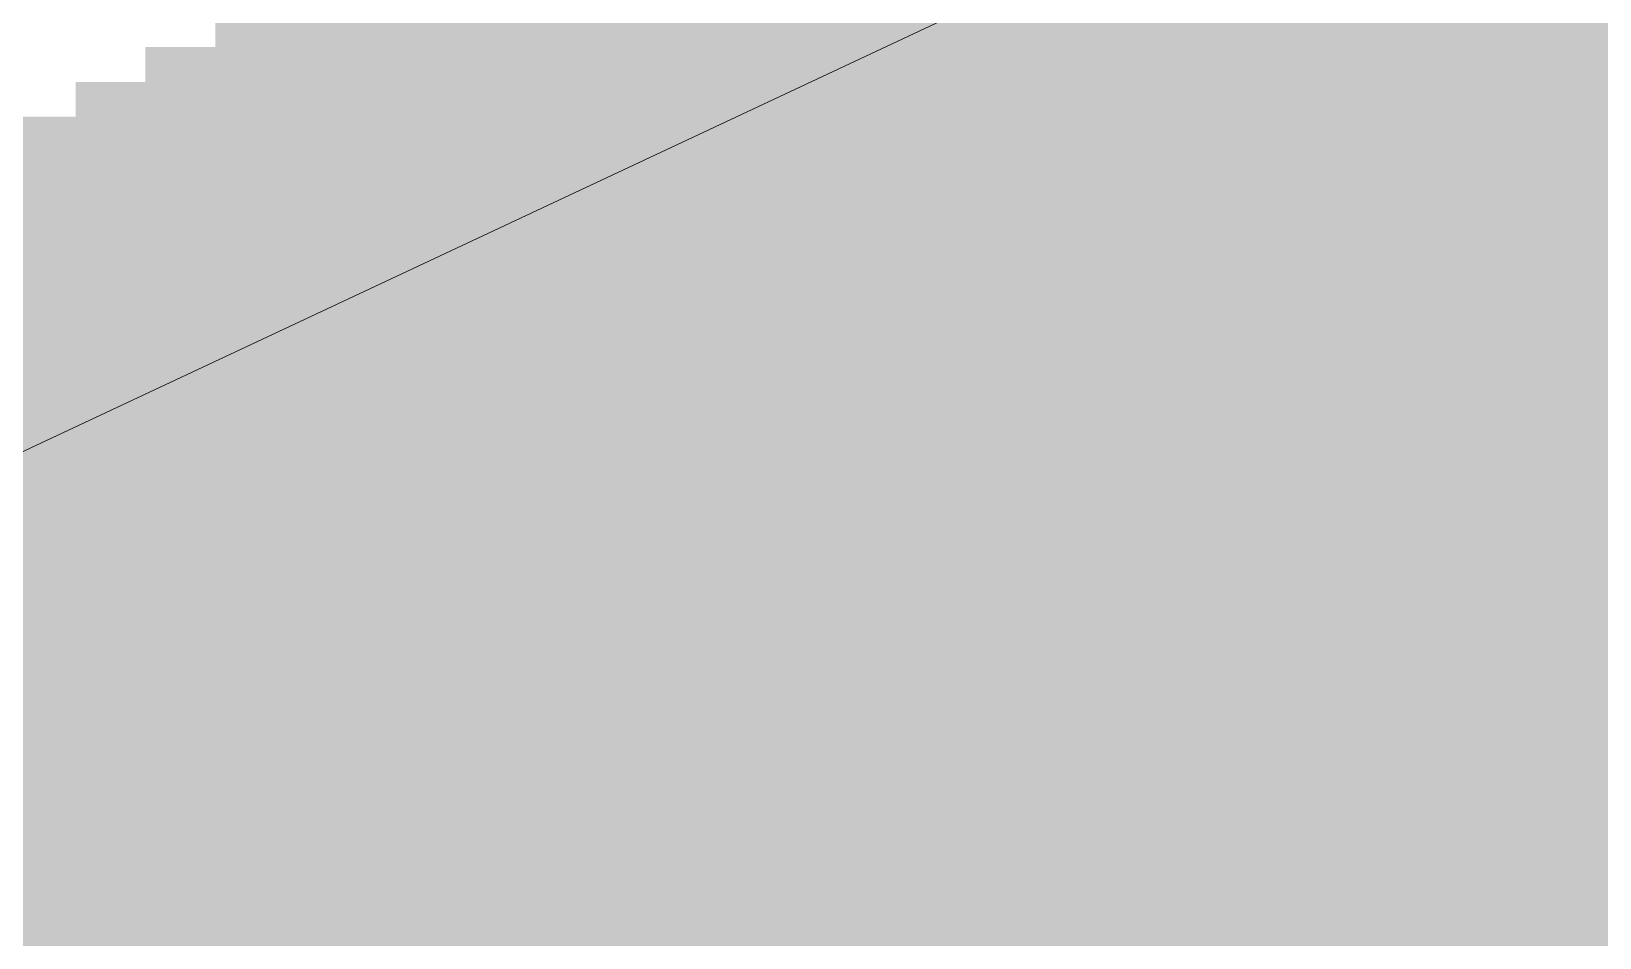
# Paper-space layout '03 3D Building and Roof' of a CAD drawing. Header units: millimetres. Extents: x 5 to 415, y 5 to 292.
# Drawn here: x 253.654 to 257.98, y 88.832 to 91.334 of the extents above; entities that cross this region are included whole.
import ezdxf

# ---------------------------------------------------------------- set-up
doc = ezdxf.new("R2010")
doc.units = ezdxf.units.MM
doc.layers.add('EXISTING', color=7, linetype='Continuous')
doc.layers.add('IMAGES', color=7, linetype='Continuous')

# ---------------------------------------------------------------- blocks, each defined once
blk = doc.blocks.new('SHEET_03')
at = {"layer": 'EXISTING', "color": 250, "lineweight": 9}
blk.add_line((226.0519, 77.2264), (265.0701, 95.5444), dxfattribs=at)
at = {"layer": 'IMAGES', "color": 7}
for points in [[(254.1618, 91.2906), (254.2582, 91.2906), (254.1618, 91.387), (254.2582, 91.387)], [(254.2582, 91.2906), (254.3545, 91.2906), (254.2582, 91.387), (254.3545, 91.387)], [(254.3545, 91.2906), (254.4509, 91.2906), (254.3545, 91.387), (254.4509, 91.387)], [(254.4509, 91.2906), (254.5473, 91.2906), (254.4509, 91.387), (254.5473, 91.387)], [(254.5473, 91.2906), (255.7036, 91.2906), (254.5473, 91.387), (255.7036, 91.387)], [(255.7036, 91.2906), (255.8, 91.2906), (255.7036, 91.387), (255.8, 91.387)], [(255.8, 91.2906), (255.8964, 91.2906), (255.8, 91.387), (255.8964, 91.387)], [(255.8964, 91.2906), (255.9927, 91.2906), (255.8964, 91.387), (255.9927, 91.387)], [(255.9927, 91.2906), (256.0891, 91.2906), (255.9927, 91.387), (256.0891, 91.387)], [(256.0891, 91.2906), (256.1855, 91.2906), (256.0891, 91.387), (256.1855, 91.387)], [(256.1855, 91.2906), (256.3782, 91.2906), (256.1855, 91.387), (256.3782, 91.387)], [(256.3782, 91.2906), (256.5709, 91.2906), (256.3782, 91.387), (256.5709, 91.387)], [(256.5709, 91.2906), (258.4982, 91.2906), (256.5709, 91.387), (258.4982, 91.387)], [(253.9691, 91.1942), (254.1618, 91.1942), (253.9691, 91.2906), (254.1618, 91.2906)], [(254.1618, 91.1942), (254.3545, 91.1942), (254.1618, 91.2906), (254.3545, 91.2906)], [(254.3545, 91.1942), (254.4509, 91.1942), (254.3545, 91.2906), (254.4509, 91.2906)], [(254.4509, 91.1942), (255.5109, 91.1942), (254.4509, 91.2906), (255.5109, 91.2906)], [(255.5109, 91.1942), (255.7036, 91.1942), (255.5109, 91.2906), (255.7036, 91.2906)], [(255.7036, 91.1942), (255.8, 91.1942), (255.7036, 91.2906), (255.8, 91.2906)], [(255.8, 91.1942), (255.8964, 91.1942), (255.8, 91.2906), (255.8964, 91.2906)], [(255.8964, 91.0978), (255.9927, 91.0978), (255.8964, 91.2906), (255.9927, 91.2906)], [(255.9927, 91.1942), (256.0891, 91.1942), (255.9927, 91.2906), (256.0891, 91.2906)], [(256.0891, 91.1942), (256.1855, 91.1942), (256.0891, 91.2906), (256.1855, 91.2906)], [(256.1855, 91.1942), (256.2818, 91.1942), (256.1855, 91.2906), (256.2818, 91.2906)], [(256.2818, 91.1942), (256.3782, 91.1942), (256.2818, 91.2906), (256.3782, 91.2906)], [(256.3782, 91.1942), (258.2091, 91.1942), (256.3782, 91.2906), (258.2091, 91.2906)], [(253.7764, 91.0978), (253.8727, 91.0978), (253.7764, 91.1942), (253.8727, 91.1942)], [(253.8727, 91.0978), (253.9691, 91.0978), (253.8727, 91.1942), (253.9691, 91.1942)], [(253.9691, 91.0978), (254.1618, 91.0978), (253.9691, 91.1942), (254.1618, 91.1942)], [(254.1618, 91.0978), (255.3182, 91.0978), (254.1618, 91.1942), (255.3182, 91.1942)], [(255.3182, 91.0978), (255.4145, 91.0978), (255.3182, 91.1942), (255.4145, 91.1942)], [(255.4145, 91.0978), (255.5109, 91.0978), (255.4145, 91.1942), (255.5109, 91.1942)], [(255.5109, 91.0978), (255.6073, 91.0978), (255.5109, 91.1942), (255.6073, 91.1942)], [(255.6073, 91.0978), (255.7036, 91.0978), (255.6073, 91.1942), (255.7036, 91.1942)], [(255.7036, 91.0978), (255.8, 91.0978), (255.7036, 91.1942), (255.8, 91.1942)], [(255.8, 91.0978), (255.8964, 91.0978), (255.8, 91.1942), (255.8964, 91.1942)], [(255.9927, 91.0978), (256.1855, 91.0978), (255.9927, 91.1942), (256.1855, 91.1942)], [(256.1855, 91.0978), (258.2091, 91.0978), (256.1855, 91.1942), (258.2091, 91.1942)], [(253.5836, 91.0014), (253.68, 91.0014), (253.5836, 91.0978), (253.68, 91.0978)], [(253.68, 91.0014), (253.7764, 91.0014), (253.68, 91.0978), (253.7764, 91.0978)], [(253.7764, 91.0014), (253.8727, 91.0014), (253.7764, 91.0978), (253.8727, 91.0978)], [(253.8727, 91.0014), (253.9691, 91.0014), (253.8727, 91.0978), (253.9691, 91.0978)], [(253.9691, 91.0014), (255.2218, 91.0014), (253.9691, 91.0978), (255.2218, 91.0978)], [(255.2218, 91.0014), (255.3182, 91.0014), (255.2218, 91.0978), (255.3182, 91.0978)], [(255.3182, 91.0014), (255.4145, 91.0014), (255.3182, 91.0978), (255.4145, 91.0978)], [(255.4145, 91.0014), (255.5109, 91.0014), (255.4145, 91.0978), (255.5109, 91.0978)], [(255.5109, 91.0014), (255.6073, 91.0014), (255.5109, 91.0978), (255.6073, 91.0978)], [(255.6073, 91.0014), (255.7036, 91.0014), (255.6073, 91.0978), (255.7036, 91.0978)], [(255.7036, 91.0014), (255.8, 91.0014), (255.7036, 91.0978), (255.8, 91.0978)], [(255.8, 91.0014), (255.8964, 91.0014), (255.8, 91.0978), (255.8964, 91.0978)], [(255.8964, 91.0014), (255.9927, 91.0014), (255.8964, 91.0978), (255.9927, 91.0978)], [(255.9927, 91.0014), (258.0164, 91.0014), (255.9927, 91.0978), (258.0164, 91.0978)], [(253.5836, 90.905), (253.68, 90.905), (253.5836, 91.0014), (253.68, 91.0014)], [(253.68, 90.905), (253.7764, 90.905), (253.68, 91.0014), (253.7764, 91.0014)], [(253.7764, 90.905), (254.9327, 90.905), (253.7764, 91.0014), (254.9327, 91.0014)], [(254.9327, 90.905), (255.0291, 90.905), (254.9327, 91.0014), (255.0291, 91.0014)], [(255.0291, 90.905), (255.1255, 90.905), (255.0291, 91.0014), (255.1255, 91.0014)], [(255.1255, 90.905), (255.2218, 90.905), (255.1255, 91.0014), (255.2218, 91.0014)], [(255.2218, 90.905), (255.3182, 90.905), (255.2218, 91.0014), (255.3182, 91.0014)], [(255.3182, 90.905), (255.5109, 90.905), (255.3182, 91.0014), (255.5109, 91.0014)], [(255.5109, 90.905), (255.6073, 90.905), (255.5109, 91.0014), (255.6073, 91.0014)], [(255.6073, 90.905), (255.7036, 90.905), (255.6073, 91.0014), (255.7036, 91.0014)], [(255.7036, 90.905), (257.4382, 90.905), (255.7036, 91.0014), (257.4382, 91.0014)], [(257.4382, 90.905), (257.5345, 90.905), (257.4382, 91.0014), (257.5345, 91.0014)], [(257.5345, 90.905), (257.7273, 90.905), (257.5345, 91.0014), (257.7273, 91.0014)], [(257.7273, 90.905), (257.8236, 90.905), (257.7273, 91.0014), (257.8236, 91.0014)], [(257.8236, 90.905), (257.92, 90.905), (257.8236, 91.0014), (257.92, 91.0014)], [(257.92, 90.905), (258.0164, 90.905), (257.92, 91.0014), (258.0164, 91.0014)], [(253.5836, 90.8086), (254.74, 90.8086), (253.5836, 90.905), (254.74, 90.905)], [(254.74, 90.8086), (254.8364, 90.8086), (254.74, 90.905), (254.8364, 90.905)], [(254.8364, 90.8086), (254.9327, 90.8086), (254.8364, 90.905), (254.9327, 90.905)], [(254.9327, 90.8086), (255.0291, 90.8086), (254.9327, 90.905), (255.0291, 90.905)], [(255.0291, 90.8086), (255.1255, 90.8086), (255.0291, 90.905), (255.1255, 90.905)], [(255.1255, 90.8086), (255.2218, 90.8086), (255.1255, 90.905), (255.2218, 90.905)], [(255.2218, 90.8086), (255.3182, 90.8086), (255.2218, 90.905), (255.3182, 90.905)], [(255.3182, 90.8086), (255.4145, 90.8086), (255.3182, 90.905), (255.4145, 90.905)], [(255.4145, 90.8086), (255.5109, 90.8086), (255.4145, 90.905), (255.5109, 90.905)], [(255.5109, 90.8086), (255.6073, 90.8086), (255.5109, 90.905), (255.6073, 90.905)], [(255.6073, 90.8086), (257.4382, 90.8086), (255.6073, 90.905), (257.4382, 90.905)], [(257.4382, 90.8086), (257.5345, 90.8086), (257.4382, 90.905), (257.5345, 90.905)], [(257.5345, 90.8086), (257.6309, 90.8086), (257.5345, 90.905), (257.6309, 90.905)], [(257.6309, 90.8086), (262.6418, 90.8086), (257.6309, 90.905), (262.6418, 90.905)], [(253.3909, 90.7122), (254.5473, 90.7122), (253.3909, 90.8086), (254.5473, 90.8086)], [(254.5473, 90.7122), (254.6436, 90.7122), (254.5473, 90.8086), (254.6436, 90.8086)], [(254.6436, 90.7122), (254.74, 90.7122), (254.6436, 90.8086), (254.74, 90.8086)], [(254.74, 90.7122), (254.8364, 90.7122), (254.74, 90.8086), (254.8364, 90.8086)], [(254.8364, 90.7122), (255.2218, 90.7122), (254.8364, 90.8086), (255.2218, 90.8086)], [(255.2218, 90.7122), (255.3182, 90.7122), (255.2218, 90.8086), (255.3182, 90.8086)], [(255.3182, 90.7122), (257.3418, 90.7122), (255.3182, 90.8086), (257.3418, 90.8086)], [(257.3418, 90.7122), (257.4382, 90.7122), (257.3418, 90.8086), (257.4382, 90.8086)], [(257.4382, 90.7122), (257.5345, 90.7122), (257.4382, 90.8086), (257.5345, 90.8086)], [(257.5345, 90.7122), (257.6309, 90.7122), (257.5345, 90.8086), (257.6309, 90.8086)], [(257.6309, 90.7122), (257.7273, 90.7122), (257.6309, 90.8086), (257.7273, 90.8086)], [(257.7273, 90.7122), (262.4491, 90.7122), (257.7273, 90.8086), (262.4491, 90.8086)], [(253.1982, 90.6158), (254.3545, 90.6158), (253.1982, 90.7122), (254.3545, 90.7122)], [(254.3545, 90.6158), (254.5473, 90.6158), (254.3545, 90.7122), (254.5473, 90.7122)], [(254.5473, 90.6158), (254.6436, 90.6158), (254.5473, 90.7122), (254.6436, 90.7122)], [(254.6436, 90.6158), (254.8364, 90.6158), (254.6436, 90.7122), (254.8364, 90.7122)], [(254.8364, 90.6158), (254.9327, 90.6158), (254.8364, 90.7122), (254.9327, 90.7122)], [(254.9327, 90.6158), (255.0291, 90.6158), (254.9327, 90.7122), (255.0291, 90.7122)], [(255.0291, 90.6158), (255.2218, 90.6158), (255.0291, 90.7122), (255.2218, 90.7122)], [(255.2218, 90.6158), (256.86, 90.6158), (255.2218, 90.7122), (256.86, 90.7122)], [(256.86, 90.6158), (256.9564, 90.6158), (256.86, 90.7122), (256.9564, 90.7122)], [(256.9564, 90.6158), (257.1491, 90.6158), (256.9564, 90.7122), (257.1491, 90.7122)], [(257.1491, 90.6158), (257.3418, 90.6158), (257.1491, 90.7122), (257.3418, 90.7122)], [(257.3418, 90.6158), (257.4382, 90.6158), (257.3418, 90.7122), (257.4382, 90.7122)], [(257.4382, 90.6158), (257.5345, 90.6158), (257.4382, 90.7122), (257.5345, 90.7122)], [(257.5345, 90.6158), (257.6309, 90.6158), (257.5345, 90.7122), (257.6309, 90.7122)], [(257.6309, 90.6158), (262.2564, 90.6158), (257.6309, 90.7122), (262.2564, 90.7122)], [(253.1018, 90.5194), (254.0655, 90.5194), (253.1018, 90.6158), (254.0655, 90.6158)], [(254.0655, 90.5194), (254.2582, 90.5194), (254.0655, 90.6158), (254.2582, 90.6158)], [(254.2582, 90.5194), (254.3545, 90.5194), (254.2582, 90.6158), (254.3545, 90.6158)], [(254.3545, 90.5194), (254.4509, 90.5194), (254.3545, 90.6158), (254.4509, 90.6158)], [(254.4509, 90.423), (254.5473, 90.423), (254.4509, 90.6158), (254.5473, 90.6158)], [(254.5473, 90.5194), (254.6436, 90.5194), (254.5473, 90.6158), (254.6436, 90.6158)], [(254.6436, 90.5194), (254.74, 90.5194), (254.6436, 90.6158), (254.74, 90.6158)], [(254.74, 90.5194), (254.8364, 90.5194), (254.74, 90.6158), (254.8364, 90.6158)], [(254.8364, 90.5194), (254.9327, 90.5194), (254.8364, 90.6158), (254.9327, 90.6158)], [(254.9327, 90.5194), (256.86, 90.5194), (254.9327, 90.6158), (256.86, 90.6158)], [(256.86, 90.5194), (256.9564, 90.5194), (256.86, 90.6158), (256.9564, 90.6158)], [(256.9564, 90.5194), (257.0527, 90.5194), (256.9564, 90.6158), (257.0527, 90.6158)], [(257.0527, 90.5194), (257.1491, 90.5194), (257.0527, 90.6158), (257.1491, 90.6158)], [(257.1491, 90.5194), (262.0636, 90.5194), (257.1491, 90.6158), (262.0636, 90.6158)], [(252.7164, 90.423), (253.9691, 90.423), (252.7164, 90.5194), (253.9691, 90.5194)], [(253.9691, 90.423), (254.0655, 90.423), (253.9691, 90.5194), (254.0655, 90.5194)], [(254.0655, 90.423), (254.1618, 90.423), (254.0655, 90.5194), (254.1618, 90.5194)], [(254.1618, 90.423), (254.2582, 90.423), (254.1618, 90.5194), (254.2582, 90.5194)], [(254.2582, 90.423), (254.3545, 90.423), (254.2582, 90.5194), (254.3545, 90.5194)], [(254.3545, 90.423), (254.4509, 90.423), (254.3545, 90.5194), (254.4509, 90.5194)], [(254.5473, 90.423), (254.6436, 90.423), (254.5473, 90.5194), (254.6436, 90.5194)], [(254.6436, 90.423), (254.74, 90.423), (254.6436, 90.5194), (254.74, 90.5194)], [(254.74, 90.423), (256.5709, 90.423), (254.74, 90.5194), (256.5709, 90.5194)], [(256.5709, 90.423), (256.6673, 90.423), (256.5709, 90.5194), (256.6673, 90.5194)], [(256.6673, 90.423), (256.7636, 90.423), (256.6673, 90.5194), (256.7636, 90.5194)], [(256.7636, 90.423), (256.86, 90.423), (256.7636, 90.5194), (256.86, 90.5194)], [(256.86, 90.423), (256.9564, 90.423), (256.86, 90.5194), (256.9564, 90.5194)], [(256.9564, 90.423), (257.0527, 90.423), (256.9564, 90.5194), (257.0527, 90.5194)], [(257.0527, 90.423), (261.8709, 90.423), (257.0527, 90.5194), (261.8709, 90.5194)], [(252.62, 90.3266), (253.7764, 90.3266), (252.62, 90.423), (253.7764, 90.423)], [(253.7764, 90.3266), (253.8727, 90.3266), (253.7764, 90.423), (253.8727, 90.423)], [(253.8727, 90.3266), (253.9691, 90.3266), (253.8727, 90.423), (253.9691, 90.423)], [(253.9691, 90.3266), (254.0655, 90.3266), (253.9691, 90.423), (254.0655, 90.423)], [(254.0655, 90.3266), (254.1618, 90.3266), (254.0655, 90.423), (254.1618, 90.423)], [(254.1618, 90.3266), (254.2582, 90.3266), (254.1618, 90.423), (254.2582, 90.423)], [(254.2582, 90.3266), (254.3545, 90.3266), (254.2582, 90.423), (254.3545, 90.423)], [(254.3545, 90.3266), (254.4509, 90.3266), (254.3545, 90.423), (254.4509, 90.423)], [(254.4509, 90.3266), (254.5473, 90.3266), (254.4509, 90.423), (254.5473, 90.423)], [(254.5473, 90.3266), (256.2818, 90.3266), (254.5473, 90.423), (256.2818, 90.423)], [(256.2818, 90.3266), (256.3782, 90.3266), (256.2818, 90.423), (256.3782, 90.423)], [(256.3782, 90.3266), (256.4745, 90.3266), (256.3782, 90.423), (256.4745, 90.423)], [(256.4745, 90.3266), (256.5709, 90.3266), (256.4745, 90.423), (256.5709, 90.423)], [(256.5709, 90.3266), (256.6673, 90.3266), (256.5709, 90.423), (256.6673, 90.423)], [(256.6673, 90.3266), (256.86, 90.3266), (256.6673, 90.423), (256.86, 90.423)], [(256.86, 90.3266), (256.9564, 90.3266), (256.86, 90.423), (256.9564, 90.423)], [(256.9564, 90.3266), (261.6782, 90.3266), (256.9564, 90.423), (261.6782, 90.423)], [(253.5836, 90.2302), (253.68, 90.2302), (253.5836, 90.3266), (253.68, 90.3266)], [(253.68, 90.2302), (253.7764, 90.2302), (253.68, 90.3266), (253.7764, 90.3266)], [(253.7764, 90.2302), (253.8727, 90.2302), (253.7764, 90.3266), (253.8727, 90.3266)], [(253.8727, 90.2302), (253.9691, 90.2302), (253.8727, 90.3266), (253.9691, 90.3266)], [(253.9691, 90.2302), (254.0655, 90.2302), (253.9691, 90.3266), (254.0655, 90.3266)], [(254.0655, 90.2302), (254.1618, 90.2302), (254.0655, 90.3266), (254.1618, 90.3266)], [(254.1618, 90.2302), (254.3545, 90.2302), (254.1618, 90.3266), (254.3545, 90.3266)], [(254.3545, 90.2302), (256.2818, 90.2302), (254.3545, 90.3266), (256.2818, 90.3266)], [(256.2818, 90.2302), (256.3782, 90.2302), (256.2818, 90.3266), (256.3782, 90.3266)], [(256.3782, 90.2302), (256.4745, 90.2302), (256.3782, 90.3266), (256.4745, 90.3266)], [(256.4745, 90.2302), (256.5709, 90.2302), (256.4745, 90.3266), (256.5709, 90.3266)], [(256.5709, 90.2302), (261.3891, 90.2302), (256.5709, 90.3266), (261.3891, 90.3266)], [(253.5836, 90.1338), (253.68, 90.1338), (253.5836, 90.2302), (253.68, 90.2302)], [(253.68, 90.1338), (253.7764, 90.1338), (253.68, 90.2302), (253.7764, 90.2302)], [(253.7764, 90.1338), (253.8727, 90.1338), (253.7764, 90.2302), (253.8727, 90.2302)], [(253.8727, 90.1338), (253.9691, 90.1338), (253.8727, 90.2302), (253.9691, 90.2302)], [(253.9691, 90.1338), (254.0655, 90.1338), (253.9691, 90.2302), (254.0655, 90.2302)], [(254.0655, 90.1338), (254.1618, 90.1338), (254.0655, 90.2302), (254.1618, 90.2302)], [(254.1618, 90.1338), (255.9927, 90.1338), (254.1618, 90.2302), (255.9927, 90.2302)], [(255.9927, 90.1338), (256.0891, 90.1338), (255.9927, 90.2302), (256.0891, 90.2302)], [(256.0891, 90.1338), (256.2818, 90.1338), (256.0891, 90.2302), (256.2818, 90.2302)], [(256.2818, 90.1338), (256.4745, 90.1338), (256.2818, 90.2302), (256.4745, 90.2302)], [(256.4745, 90.1338), (261.2927, 90.1338), (256.4745, 90.2302), (261.2927, 90.2302)], [(253.5836, 90.0374), (253.68, 90.0374), (253.5836, 90.1338), (253.68, 90.1338)], [(253.68, 90.0374), (253.7764, 90.0374), (253.68, 90.1338), (253.7764, 90.1338)], [(253.7764, 90.0374), (253.8727, 90.0374), (253.7764, 90.1338), (253.8727, 90.1338)], [(253.8727, 90.0374), (255.8964, 90.0374), (253.8727, 90.1338), (255.8964, 90.1338)], [(255.8964, 90.0374), (255.9927, 90.0374), (255.8964, 90.1338), (255.9927, 90.1338)], [(255.9927, 90.0374), (256.0891, 90.0374), (255.9927, 90.1338), (256.0891, 90.1338)], [(256.0891, 90.0374), (256.2818, 90.0374), (256.0891, 90.1338), (256.2818, 90.1338)], [(256.2818, 90.0374), (256.3782, 90.0374), (256.2818, 90.1338), (256.3782, 90.1338)], [(256.3782, 90.0374), (261.0036, 90.0374), (256.3782, 90.1338), (261.0036, 90.1338)], [(253.5836, 89.941), (253.68, 89.941), (253.5836, 90.0374), (253.68, 90.0374)], [(253.68, 89.941), (255.6073, 89.941), (253.68, 90.0374), (255.6073, 90.0374)], [(255.6073, 89.941), (255.7036, 89.941), (255.6073, 90.0374), (255.7036, 90.0374)], [(255.7036, 89.941), (255.8, 89.941), (255.7036, 90.0374), (255.8, 90.0374)], [(255.8, 89.941), (255.8964, 89.941), (255.8, 90.0374), (255.8964, 90.0374)], [(255.8964, 89.941), (255.9927, 89.941), (255.8964, 90.0374), (255.9927, 90.0374)], [(255.9927, 89.941), (260.8109, 89.941), (255.9927, 90.0374), (260.8109, 90.0374)], [(253.5836, 89.8446), (255.4145, 89.8446), (253.5836, 89.941), (255.4145, 89.941)], [(255.4145, 89.8446), (255.5109, 89.8446), (255.4145, 89.941), (255.5109, 89.941)], [(255.5109, 89.8446), (255.6073, 89.8446), (255.5109, 89.941), (255.6073, 89.941)], [(255.6073, 89.8446), (255.7036, 89.8446), (255.6073, 89.941), (255.7036, 89.941)], [(255.7036, 89.8446), (255.8, 89.8446), (255.7036, 89.941), (255.8, 89.941)], [(255.8, 89.8446), (260.5218, 89.8446), (255.8, 89.941), (260.5218, 89.941)], [(253.2945, 89.7482), (255.0291, 89.7482), (253.2945, 89.8446), (255.0291, 89.8446)], [(255.0291, 89.7482), (255.1255, 89.7482), (255.0291, 89.8446), (255.1255, 89.8446)], [(255.1255, 89.7482), (255.3182, 89.7482), (255.1255, 89.8446), (255.3182, 89.8446)], [(255.3182, 89.7482), (255.5109, 89.7482), (255.3182, 89.8446), (255.5109, 89.8446)], [(255.5109, 89.7482), (255.6073, 89.7482), (255.5109, 89.8446), (255.6073, 89.8446)], [(255.6073, 89.7482), (255.7036, 89.7482), (255.6073, 89.8446), (255.7036, 89.8446)], [(255.7036, 89.7482), (260.4255, 89.7482), (255.7036, 89.8446), (260.4255, 89.8446)], [(253.1982, 89.6518), (254.9327, 89.6518), (253.1982, 89.7482), (254.9327, 89.7482)], [(254.9327, 89.6518), (255.0291, 89.6518), (254.9327, 89.7482), (255.0291, 89.7482)], [(255.0291, 89.6518), (255.3182, 89.6518), (255.0291, 89.7482), (255.3182, 89.7482)], [(255.3182, 89.6518), (255.4145, 89.6518), (255.3182, 89.7482), (255.4145, 89.7482)], [(255.4145, 89.6518), (260.3291, 89.6518), (255.4145, 89.7482), (260.3291, 89.7482)], [(252.8127, 89.5554), (254.8364, 89.5554), (252.8127, 89.6518), (254.8364, 89.6518)], [(254.8364, 89.5554), (254.9327, 89.5554), (254.8364, 89.6518), (254.9327, 89.6518)], [(254.9327, 89.5554), (255.0291, 89.5554), (254.9327, 89.6518), (255.0291, 89.6518)], [(255.0291, 89.5554), (255.1255, 89.5554), (255.0291, 89.6518), (255.1255, 89.6518)], [(255.1255, 89.5554), (255.2218, 89.5554), (255.1255, 89.6518), (255.2218, 89.6518)], [(255.2218, 89.5554), (255.3182, 89.5554), (255.2218, 89.6518), (255.3182, 89.6518)], [(255.3182, 89.5554), (259.9436, 89.5554), (255.3182, 89.6518), (259.9436, 89.6518)], [(252.7164, 89.4589), (254.4509, 89.4589), (252.7164, 89.5554), (254.4509, 89.5554)], [(254.4509, 89.4589), (254.5473, 89.4589), (254.4509, 89.5554), (254.5473, 89.5554)], [(254.5473, 89.4589), (254.6436, 89.4589), (254.5473, 89.5554), (254.6436, 89.5554)], [(254.6436, 89.4589), (254.74, 89.4589), (254.6436, 89.5554), (254.74, 89.5554)], [(254.74, 89.4589), (255.0291, 89.4589), (254.74, 89.5554), (255.0291, 89.5554)], [(255.0291, 89.4589), (255.1255, 89.4589), (255.0291, 89.5554), (255.1255, 89.5554)], [(255.1255, 89.4589), (259.8473, 89.4589), (255.1255, 89.5554), (259.8473, 89.5554)], [(252.4273, 89.3625), (254.4509, 89.3625), (252.4273, 89.4589), (254.4509, 89.4589)], [(254.4509, 89.3625), (254.5473, 89.3625), (254.4509, 89.4589), (254.5473, 89.4589)], [(254.5473, 89.3625), (254.6436, 89.3625), (254.5473, 89.4589), (254.6436, 89.4589)], [(254.6436, 89.3625), (254.74, 89.3625), (254.6436, 89.4589), (254.74, 89.4589)], [(254.74, 89.3625), (259.5582, 89.3625), (254.74, 89.4589), (259.5582, 89.4589)], [(252.3309, 89.2661), (254.2582, 89.2661), (252.3309, 89.3625), (254.2582, 89.3625)], [(254.2582, 89.2661), (254.3545, 89.2661), (254.2582, 89.3625), (254.3545, 89.3625)], [(254.3545, 89.2661), (254.4509, 89.2661), (254.3545, 89.3625), (254.4509, 89.3625)], [(254.4509, 89.2661), (254.5473, 89.2661), (254.4509, 89.3625), (254.5473, 89.3625)], [(254.5473, 89.2661), (254.6436, 89.2661), (254.5473, 89.3625), (254.6436, 89.3625)], [(254.6436, 89.2661), (259.3655, 89.2661), (254.6436, 89.3625), (259.3655, 89.3625)], [(252.1382, 89.1697), (254.0655, 89.1697), (252.1382, 89.2661), (254.0655, 89.2661)], [(254.0655, 89.1697), (254.1618, 89.1697), (254.0655, 89.2661), (254.1618, 89.2661)], [(254.1618, 89.1697), (254.2582, 89.1697), (254.1618, 89.2661), (254.2582, 89.2661)], [(254.2582, 89.1697), (254.4509, 89.1697), (254.2582, 89.2661), (254.4509, 89.2661)], [(254.4509, 89.1697), (254.5473, 89.1697), (254.4509, 89.2661), (254.5473, 89.2661)], [(254.5473, 89.1697), (259.1727, 89.1697), (254.5473, 89.2661), (259.1727, 89.2661)], [(251.8491, 89.0733), (253.68, 89.0733), (251.8491, 89.1697), (253.68, 89.1697)], [(253.68, 89.0733), (253.7764, 89.0733), (253.68, 89.1697), (253.7764, 89.1697)], [(253.7764, 89.0733), (253.8727, 89.0733), (253.7764, 89.1697), (253.8727, 89.1697)], [(253.8727, 89.0733), (253.9691, 89.0733), (253.8727, 89.1697), (253.9691, 89.1697)], [(253.9691, 89.0733), (254.0655, 89.0733), (253.9691, 89.1697), (254.0655, 89.1697)], [(254.0655, 89.0733), (254.1618, 89.0733), (254.0655, 89.1697), (254.1618, 89.1697)], [(254.1618, 89.0733), (258.98, 89.0733), (254.1618, 89.1697), (258.98, 89.1697)], [(253.5836, 88.9769), (253.68, 88.9769), (253.5836, 89.0733), (253.68, 89.0733)], [(253.68, 88.9769), (253.7764, 88.9769), (253.68, 89.0733), (253.7764, 89.0733)], [(253.7764, 88.9769), (253.8727, 88.9769), (253.7764, 89.0733), (253.8727, 89.0733)], [(253.8727, 88.9769), (258.8836, 88.9769), (253.8727, 89.0733), (258.8836, 89.0733)], [(253.5836, 88.8805), (253.68, 88.8805), (253.5836, 88.9769), (253.68, 88.9769)], [(253.68, 88.8805), (253.7764, 88.8805), (253.68, 88.9769), (253.7764, 88.9769)], [(253.7764, 88.8805), (258.4982, 88.8805), (253.7764, 88.9769), (258.4982, 88.9769)], [(253.5836, 88.7841), (258.4018, 88.7841), (253.5836, 88.8805), (258.4018, 88.8805)]]:
    blk.add_solid(points, dxfattribs=at)

psp = doc.layouts.new('03 3D Building and Roof')

# ---------------------------------------------------------------- block references
psp.add_blockref('SHEET_03', (0, 0))

doc.saveas('drawing.dxf')
